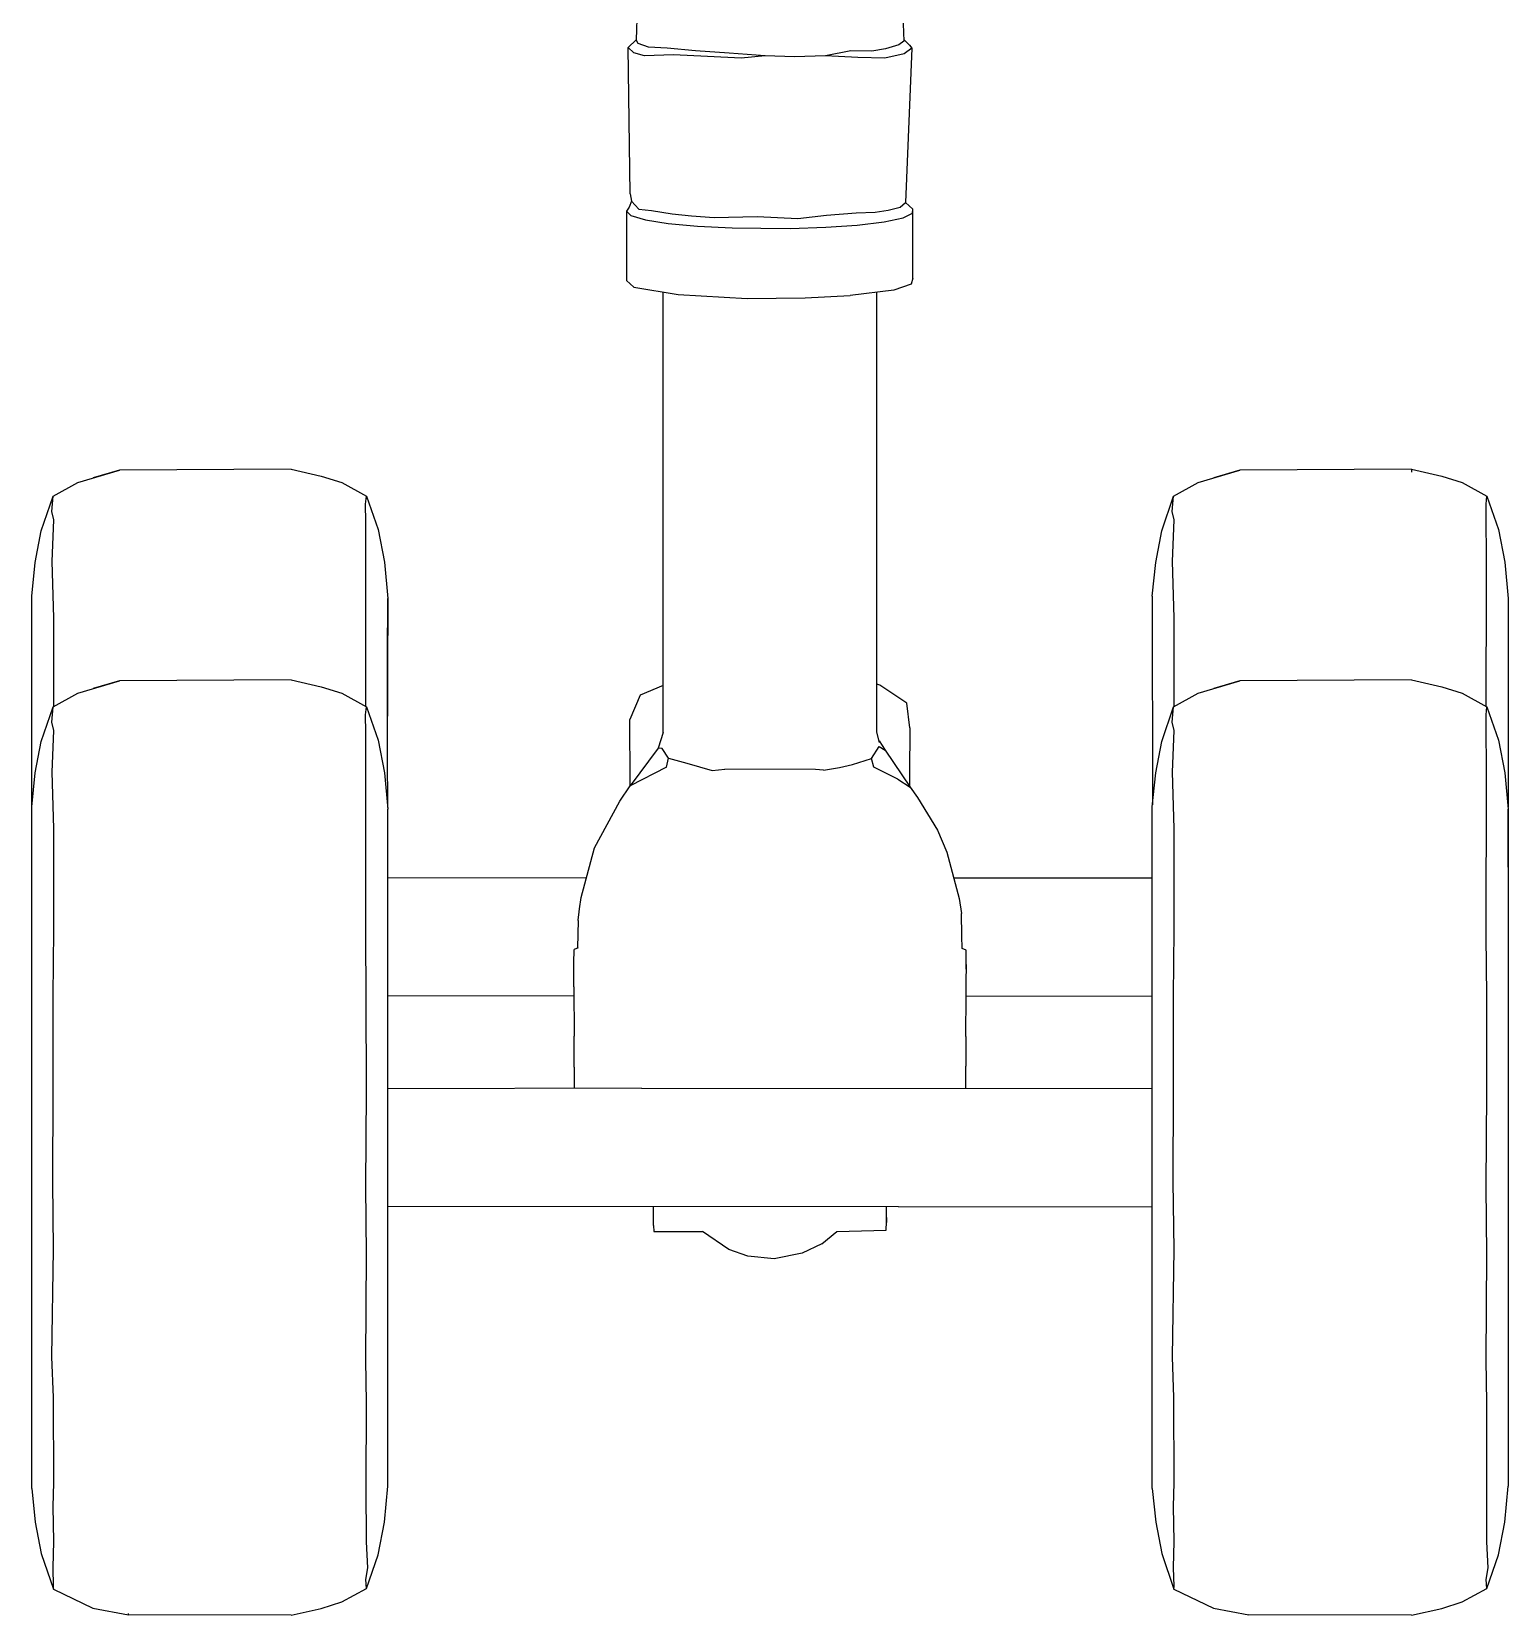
# Model space of a CAD drawing. Header units: millimetres. Extents: x -1718 to 143559, y -78490 to 15626.
# Drawn here: x 104739 to 107026, y -2369 to 83 of the extents above; entities that cross this region are included whole.
import ezdxf

# ---------------------------------------------------------------- set-up
doc = ezdxf.new("R2010")
doc.units = ezdxf.units.MM
doc.header["$MEASUREMENT"] = 0
doc.layers.get('0').update_dxf_attribs({"linetype": 'CONTINUOUS'})

msp = doc.modelspace()

# ---------------------------------------------------------------- linework, layer by layer
at = {"color": 7, "ltscale": 0.03937}
for p, q in [((105676.6, 119.2), (105675, 70.5)), ((106087.7, 122.5), (106089.5, 68.4)), ((105665.8, -167.7), (105662.6, 58.7)), ((105722.8, 57.8), (105694.2, 59.1)), ((105766.7, 53.5), (105722.8, 57.8)), ((105819, 50.3), (105766.7, 53.5)), ((105874.6, 46), (105819, 50.3)), ((106007.5, 53.8), (105968.4, 45.7)), ((106040, 53.4), (106007.5, 53.8)), ((106061.3, 57), (106040, 53.4)), ((106090, 49.2), (106060.3, 42.2)), ((106081.6, 62.8), (106061.3, 57)), ((106101.9, 57.7), (106092, -181.1)), ((105732.8, 47.7), (105687.7, 45.7)), ((105785.3, 44.7), (105732.8, 47.7)), ((105837.8, 42.5), (105785.3, 44.7)), ((105874.6, 46), (105837.8, 42.5)), ((105920.4, 44.3), (105874.6, 46)), ((105968.4, 45.7), (105920.4, 44.3)), ((106018.4, 43.1), (105968.4, 45.7)), ((106060.3, 42.2), (106018.4, 43.1)), ((105659.9, -194.6), (105659.8, -302)), ((105698.6, -193.7), (105730.5, -198.9)), ((106045, -196.3), (106065.2, -193.1)), ((106103.7, -298.6), (106103.3, -191.8)), ((105666.9, -201.6), (105689.2, -208.1)), ((105689.2, -208.1), (105724.3, -213.7)), ((105724.3, -213.7), (105770.1, -218)), ((105730.5, -198.9), (105760.8, -202)), ((105760.8, -202), (105796, -204.6)), ((105770.1, -218), (105823.5, -220.6)), ((105796, -204.6), (105862.6, -202.7)), ((105823.5, -220.6), (105868, -221.2)), ((105862.6, -202.7), (105925.4, -206)), ((105913.5, -221.4), (105968.7, -219.4)), ((105925.4, -206), (105969.5, -200.8)), ((105968.7, -219.4), (106017.5, -216.3)), ((105969.5, -200.8), (106015.8, -197.3)), ((106015.8, -197.3), (106045, -196.3)), ((106017.5, -216.3), (106059.3, -211.2)), ((106059.3, -211.2), (106088.3, -204.9)), ((105868, -221.2), (105913.5, -221.4)), ((105671.4, -312.2), (105739.8, -323.8)), ((106074, -316.8), (106006.6, -325.4)), ((106101.1, -307.8), (106074, -316.8)), ((105717, -1002.3), (105716.7, -319.9)), ((105739.8, -323.8), (105847.1, -329.7)), ((105847.1, -329.7), (105936.7, -329)), ((105936.7, -329), (106006.6, -325.4)), ((106047.7, -1001.5), (106047.8, -320.1)), ((104810.1, -614.9), (104874.7, -595.9)), ((104874.7, -595.9), (104834, -607.8)), ((105140.4, -594.2), (104874.7, -595.9)), ((105140.4, -594.2), (105187.3, -604.9)), ((105187.3, -604.9), (105218.9, -615.1)), ((106545.6, -614.9), (106610.2, -595.9)), ((106610.2, -595.9), (106569.5, -607.8)), ((106875.9, -594.2), (106610.2, -595.9)), ((106875.9, -594.2), (106922.8, -604.9)), ((106922.8, -604.9), (106954.4, -615.1)), ((104753.5, -689.9), (104771.8, -636)), ((104769.9, -660), (104771.8, -636)), ((104771.8, -636), (104810.1, -614.9)), ((105218.9, -615.1), (105257.2, -636)), ((105257.2, -636), (105275.1, -687.7)), ((106489, -689.9), (106507.3, -636)), ((106505.4, -660), (106507.3, -636)), ((106507.3, -636), (106545.6, -614.9)), ((106954.4, -615.1), (106992.7, -636)), ((106992.7, -636), (107010.6, -687.7)), ((105256, -676), (105255.9, -648.4)), ((106991.5, -676), (106991.4, -648.4)), ((104770.3, -737.1), (104772.9, -672.5)), ((105256.3, -725.2), (105256, -676)), ((106505.8, -737.1), (106508.4, -672.5)), ((106991.8, -725.2), (106991.5, -676)), ((104744.1, -738.6), (104753.5, -689.9)), ((105275.1, -687.7), (105284.9, -738.3)), ((106479.6, -738.6), (106489, -689.9)), ((107010.6, -687.7), (107020.3, -738.3)), ((105256.3, -831.2), (105256.3, -725.2)), ((106991.8, -831.2), (106991.8, -725.2)), ((104738.7, -790.8), (104744.1, -738.6)), ((104772.8, -824.5), (104770.3, -737.1)), ((105284.9, -738.3), (105290.3, -794.5)), ((106474.1, -790.8), (106479.6, -738.6)), ((106508.3, -824.5), (106505.8, -737.1)), ((107020.3, -738.3), (107025.8, -794.5)), ((104738.7, -2172.8), (104738.7, -790.8)), ((105290.3, -794.5), (105290, -909.6)), ((105290, -884.6), (105290.3, -794.5)), ((106474.1, -790.8), (106474.5, -1114)), ((107025.8, -794.5), (107025.5, -1117.3)), ((104773, -899.4), (104772.8, -824.5)), ((105256.1, -907.1), (105256.3, -831.2)), ((106508.5, -899.4), (106508.3, -824.5)), ((106991.6, -907.1), (106991.8, -831.2)), ((104772.9, -961.6), (104773, -899.4)), ((105256.1, -961.7), (105256.1, -907.1)), ((105290, -1037.2), (105290, -884.6)), ((106508.4, -961.6), (106508.5, -899.4)), ((106991.6, -961.7), (106991.6, -907.1)), ((104810.1, -941.1), (104874.7, -922.1)), ((104874.7, -922.1), (104834, -934.1)), ((105140.4, -920.4), (104874.7, -922.1)), ((105140.4, -920.4), (105187.3, -931.2)), ((105187.3, -931.2), (105218.9, -941.4)), ((105290, -909.6), (105290, -976.9)), ((105717, -929.5), (105681.4, -944.1)), ((106094.3, -956.7), (106052.2, -928.8)), ((106545.6, -941.1), (106610.2, -922.1)), ((106610.2, -922.1), (106569.5, -934.1)), ((106875.9, -920.4), (106610.2, -922.1)), ((106875.9, -920.4), (106922.8, -931.2)), ((106922.8, -931.2), (106954.4, -941.4)), ((104771.8, -962.2), (104810.1, -941.1)), ((105218.9, -941.4), (105257.2, -962.2)), ((105681.4, -944.1), (105665.3, -982)), ((106507.3, -962.2), (106545.6, -941.1)), ((106954.4, -941.4), (106992.7, -962.2)), ((104753.5, -1016.2), (104771.8, -962.2)), ((104769.9, -986.3), (104771.8, -962.2)), ((105256, -1002.2), (105255.9, -974.7)), ((105257.2, -962.2), (105275.1, -1013.9)), ((106098.6, -994.6), (106094.3, -956.7)), ((106489, -1016.2), (106507.3, -962.2)), ((106505.4, -986.3), (106507.3, -962.2)), ((106991.5, -1002.2), (106991.4, -974.7)), ((106992.7, -962.2), (107010.6, -1013.9)), ((104770.3, -1063.3), (104772.9, -998.8)), ((105256.3, -1051.4), (105256, -1002.2)), ((105665.9, -1078.8), (105665.3, -982)), ((105717, -1002.3), (105709, -1026.2)), ((106098.6, -994.6), (106098.5, -1066.8)), ((106505.8, -1063.3), (106508.4, -998.8)), ((106991.8, -1051.4), (106991.5, -1002.2)), ((104744.1, -1064.8), (104753.5, -1016.2)), ((105275.1, -1013.9), (105284.9, -1064.5)), ((106039.2, -1042.1), (106051.3, -1023.6)), ((106479.6, -1064.8), (106489, -1016.2)), ((107010.6, -1013.9), (107020.3, -1064.5)), ((105256.3, -1157.5), (105256.3, -1051.4)), ((105290.1, -1118.3), (105290, -1037.2)), ((105725.2, -1042), (105753.5, -1049.5)), ((105753.5, -1049.5), (105792.8, -1060.7)), ((105990.1, -1056.3), (106010.2, -1051.7)), ((106010.2, -1051.7), (106039.2, -1042.1)), ((106991.8, -1157.5), (106991.8, -1051.4)), ((104738.7, -1117), (104744.1, -1064.8)), ((104772.8, -1150.8), (104770.3, -1063.3)), ((105284.9, -1064.5), (105290.3, -1120.8)), ((105721.7, -1055.7), (105665.9, -1084.6)), ((105952.9, -1059.3), (105812.2, -1059.1)), ((105964.9, -1060.2), (105990.1, -1056.3)), ((106080.2, -1074.3), (106042.9, -1055.8)), ((106080.2, -1074.3), (106099.6, -1087)), ((106474.1, -1117), (106479.6, -1064.8)), ((106508.3, -1150.8), (106505.8, -1063.3)), ((107020.3, -1064.5), (107025.8, -1120.8)), ((105649.6, -1108.6), (105665.9, -1084.6)), ((106110.7, -1103), (106141.9, -1153.1)), ((105290.3, -2169.1), (105290.3, -1120.8)), ((105610.5, -1180.6), (105649.6, -1108.6)), ((106474.1, -2172.8), (106474.1, -1117)), ((107025.5, -1210.8), (107025.8, -1120.8)), ((107025.8, -1120.8), (107025.8, -2169.1)), ((104773, -1225.6), (104772.8, -1150.8)), ((106508.5, -1225.6), (106508.3, -1150.8)), ((105256.1, -1233.4), (105256.3, -1157.5)), ((106141.9, -1153.1), (106156.2, -1187.6)), ((106991.6, -1233.4), (106991.8, -1157.5)), ((105589.8, -1257.5), (105610.5, -1180.6)), ((106156.2, -1187.6), (106175.2, -1259.3)), ((104772.9, -1309), (104773, -1225.6)), ((106508.4, -1309), (106508.5, -1225.6)), ((105256.2, -1317.5), (105256.1, -1233.4)), ((105598, -1227), (105290.3, -1227.7)), ((106166.7, -1227.1), (106474.1, -1227.2)), ((106991.6, -1317.5), (106991.6, -1233.4)), ((106175.2, -1259.3), (106179, -1282.3)), ((105585, -1293.4), (105584.3, -1335.7)), ((106179.4, -1317), (106179, -1282.3)), ((104771.9, -1410.1), (104772.9, -1309)), ((105257, -1410.1), (105256.2, -1317.5)), ((106507.4, -1410.1), (106508.4, -1309)), ((106992.5, -1410.1), (106991.6, -1317.5)), ((106185.8, -1339.4), (106185.7, -1368.6)), ((106185.8, -1350.8), (106186.2, -1371.1)), ((105578.3, -1396.1), (105578.8, -1472.5)), ((106186, -1409.1), (106186.2, -1375.8)), ((104771.9, -1557.9), (104771.9, -1410.1)), ((105257.1, -1557.9), (105257, -1410.1)), ((105578.4, -1410.4), (105290.3, -1410.1)), ((106185.7, -1473), (106186, -1409.1)), ((106186, -1410.3), (106474.1, -1410.1)), ((106507.3, -1557.9), (106507.4, -1410.1)), ((106992.6, -1557.9), (106992.5, -1410.1)), ((105578.8, -1520.3), (105578.8, -1472.5)), ((106185.7, -1473), (106185.4, -1519.1)), ((105578.8, -1520.3), (105578.8, -1551.9)), ((106185.7, -1552.2), (106185.4, -1519.1)), ((104771.4, -1698.2), (104771.9, -1557.9)), ((105256, -1705.3), (105257.1, -1557.9)), ((105683.4, -1553.1), (105290.3, -1554)), ((105683.4, -1553.1), (105290.3, -1554)), ((105683.4, -1553.1), (106474.1, -1553.5)), ((106506.9, -1698.2), (106507.3, -1557.9)), ((106991.4, -1705.3), (106992.6, -1557.9)), ((104772.5, -1802.6), (104771.4, -1698.2)), ((105257.1, -1810.2), (105256, -1705.3)), ((106508, -1802.6), (106506.9, -1698.2)), ((106992.6, -1810.2), (106991.4, -1705.3)), ((106081.1, -1736.6), (105290.3, -1736.4)), ((106062.7, -1761.1), (106062.5, -1736.6)), ((106081.1, -1736.6), (106474.1, -1736.4)), ((105702.3, -1774.8), (105777.8, -1775.1)), ((105818.4, -1802.7), (105777.8, -1775.1)), ((105985.8, -1774.9), (106062.1, -1773.1)), ((104770.1, -1968.8), (104772.5, -1802.6)), ((105256.3, -1974.1), (105257.1, -1810.2)), ((105848.1, -1812.9), (105818.4, -1802.7)), ((105888.6, -1817.4), (105848.1, -1812.9)), ((105932.1, -1808.4), (105888.6, -1817.4)), ((105962.5, -1793.9), (105932.1, -1808.4)), ((106505.6, -1968.8), (106508, -1802.6)), ((106991.7, -1974.1), (106992.6, -1810.2)), ((104772.4, -2032.1), (104770.1, -1968.8)), ((105257.2, -2040), (105256.3, -1974.1)), ((106507.9, -2032.1), (106505.6, -1968.8)), ((106992.6, -2040), (106991.7, -1974.1)), ((104772.9, -2164.1), (104772.4, -2032.1)), ((106508.4, -2164.1), (106507.9, -2032.1)), ((105257, -2170.4), (105257.2, -2040)), ((106992.5, -2170.4), (106992.6, -2040)), ((104738.7, -2172.8), (104744.1, -2225)), ((104771.9, -2201.1), (104772.9, -2164.1)), ((105257.1, -2255.5), (105257, -2170.4)), ((105284.9, -2225.3), (105290.3, -2169.1)), ((106474.1, -2172.8), (106479.6, -2225)), ((106507.4, -2201.1), (106508.4, -2164.1)), ((106992.5, -2255.5), (106992.5, -2170.4)), ((107020.3, -2225.3), (107025.8, -2169.1)), ((104773, -2254.8), (104771.9, -2201.1)), ((106508.4, -2254.8), (106507.4, -2201.1)), ((104744.1, -2225), (104753.5, -2273.7)), ((105275.1, -2275.9), (105284.9, -2225.3)), ((106479.6, -2225), (106489, -2273.7)), ((107010.6, -2275.9), (107020.3, -2225.3)), ((104771.9, -2295.1), (104773, -2254.8)), ((105259.2, -2296.1), (105257.1, -2255.5)), ((106507.4, -2295.1), (106508.4, -2254.8)), ((106994.6, -2296.1), (106992.5, -2255.5)), ((104753.5, -2273.7), (104772.4, -2328.7)), ((105257.2, -2327.6), (105275.1, -2275.9)), ((106489, -2273.7), (106507.9, -2328.7)), ((106992.7, -2327.6), (107010.6, -2275.9)), ((104772.7, -2324.6), (104771.9, -2295.1)), ((106508.2, -2324.6), (106507.4, -2295.1)), ((104772.4, -2328.7), (104833.6, -2358.1)), ((105218.9, -2348.5), (105257.2, -2327.6)), ((106507.9, -2328.7), (106569.1, -2358.1)), ((106954.4, -2348.5), (106992.7, -2327.6)), ((105187.3, -2358.7), (105218.9, -2348.5)), ((106922.8, -2358.7), (106954.4, -2348.5)), ((104833.6, -2358.1), (104888.6, -2368.7)), ((105140.4, -2369.4), (104888.6, -2368.7)), ((105140.4, -2369.4), (105187.3, -2358.7)), ((106569.1, -2358.1), (106624.1, -2368.7)), ((106875.9, -2369.4), (106624.1, -2368.7)), ((106875.9, -2369.4), (106922.8, -2358.7))]:
    msp.add_line(p, q, dxfattribs=at)
at = {"color": 7, "ltscale": 0.016827}
msp.add_line((105662.6, 58.7), (105675, 70.5), dxfattribs=at)
at = {"color": 7, "ltscale": 0.011772}
msp.add_line((105671.3, 50.4), (105662.6, 58.7), dxfattribs=at)
at = {"color": 7, "ltscale": 0.016812}
msp.add_line((105687.7, 45.7), (105671.3, 50.4), dxfattribs=at)
at = {"color": 7, "ltscale": 0.0063}
msp.add_line((105678.3, 65), (105675, 70.5), dxfattribs=at)
at = {"color": 7, "ltscale": 0.016694}
msp.add_line((105694.2, 59.1), (105678.3, 65), dxfattribs=at)
at = {"color": 7, "ltscale": 0.009506}
msp.add_line((106089.5, 68.4), (106081.6, 62.8), dxfattribs=at)
at = {"color": 7, "ltscale": 0.012098}
msp.add_line((106098.1, 62.4), (106089.4, 71.1), dxfattribs=at)
at = {"color": 7, "ltscale": 0.014417}
msp.add_line((106101.9, 57.7), (106090, 49.2), dxfattribs=at)
at = {"color": 7, "ltscale": 0.005913}
msp.add_line((106098.1, 62.4), (106101.9, 57.7), dxfattribs=at)
at = {"color": 7, "ltscale": 0.011253}
msp.add_line((105665.8, -167.7), (105667.6, -179), dxfattribs=at)
at = {"color": 7, "ltscale": 0.007295}
msp.add_line((105664.1, -188.5), (105659.9, -194.6), dxfattribs=at)
at = {"color": 7, "ltscale": 0.009757}
msp.add_line((105659.9, -194.6), (105666.9, -201.6), dxfattribs=at)
at = {"color": 7, "ltscale": 0.007016}
msp.add_line((105667.6, -179), (105664.1, -188.5), dxfattribs=at)
at = {"color": 7, "ltscale": 0.012097}
msp.add_line((105667.6, -179), (105679.3, -191.3), dxfattribs=at)
at = {"color": 7, "ltscale": 0.019154}
msp.add_line((105679.3, -191.3), (105698.6, -193.7), dxfattribs=at)
at = {"color": 7, "ltscale": 0.019069}
msp.add_line((106065.2, -193.1), (106084, -188.5), dxfattribs=at)
at = {"color": 7, "ltscale": 0.010732}
msp.add_line((106084, -188.5), (106092, -181.1), dxfattribs=at)
at = {"color": 7, "ltscale": 0.015342}
msp.add_line((106092, -181.1), (106103.3, -191.8), dxfattribs=at)
at = {"color": 7, "ltscale": 0.006091}
msp.add_line((106102.9, -198), (106103.3, -191.8), dxfattribs=at)
at = {"color": 7, "ltscale": 0.01591}
msp.add_line((106088.3, -204.9), (106102.9, -198), dxfattribs=at)
at = {"color": 7, "ltscale": 0.015198}
msp.add_line((105659.8, -302), (105671.4, -312.2), dxfattribs=at)
at = {"color": 7, "ltscale": 0.009422}
msp.add_line((106103.7, -298.6), (106101.1, -307.8), dxfattribs=at)
at = {"color": 7, "ltscale": 4.34982e-05}
msp.add_line((105716.7, -373.5), (105716.8, -373.5), dxfattribs=at)
at = {"color": 7, "ltscale": 0.004479}
msp.add_line((106875.9, -594.2), (106875.9, -598.8), dxfattribs=at)
at = {"color": 7, "ltscale": 0.012317}
for p, q in [((105255.9, -648.4), (105257.2, -636)), ((106991.4, -648.4), (106992.7, -636)), ((105255.9, -974.7), (105257.2, -962.2)), ((106991.4, -974.7), (106992.7, -962.2))]:
    msp.add_line(p, q, dxfattribs=at)
at = {"color": 7, "ltscale": 0.012677}
for p, q in [((104772.9, -672.5), (104769.9, -660)), ((106508.4, -672.5), (106505.4, -660)), ((104772.9, -998.8), (104769.9, -986.3)), ((106508.4, -998.8), (106505.4, -986.3))]:
    msp.add_line(p, q, dxfattribs=at)
at = {"color": 7, "ltscale": 8.91779e-05}
for p, q in [((105290, -909.6), (105290, -909.7)), ((107025.5, -909.6), (107025.5, -909.7))]:
    msp.add_line(p, q, dxfattribs=at)
at = {"color": 7, "ltscale": 0.004572}
msp.add_line((106052.2, -928.8), (106047.7, -927.4), dxfattribs=at)
at = {"color": 7, "ltscale": 0.000478974}
msp.add_line((106474.5, -916.7), (106474.4, -917.2), dxfattribs=at)
at = {"color": 7, "ltscale": 0.016319}
msp.add_line((106051.9, -1017.6), (106047.7, -1001.5), dxfattribs=at)
for p, q in [((105709, -1026.2), (105665.9, -1084.6)), ((105962.5, -1793.9), (105985.8, -1774.9))]:
    msp.add_line(p, q)
at = {"color": 7, "ltscale": 0.006006}
msp.add_line((105715.1, -1026.9), (105709, -1026.2), dxfattribs=at)
at = {"color": 7, "ltscale": 0.017824}
for p, q in [((105725.2, -1042), (105715.1, -1026.9)), ((106098.5, -1066.8), (106098.5, -1084.9))]:
    msp.add_line(p, q, dxfattribs=at)
at = {"color": 7, "ltscale": 0.016675}
msp.add_line((106051.3, -1015.2), (106060.4, -1029.4), dxfattribs=at)
at = {"color": 7, "ltscale": 0.010625}
msp.add_line((106051.3, -1023.6), (106060.4, -1029.4), dxfattribs=at)
at = {"color": 7, "ltscale": 0.013511}
msp.add_line((106060.4, -1029.4), (106099.6, -1087), dxfattribs=at)
at = {"color": 7, "ltscale": 0.013884}
msp.add_line((105721.7, -1055.7), (105725.2, -1042), dxfattribs=at)
at = {"color": 7, "ltscale": 0.013969}
msp.add_line((106042.9, -1055.8), (106039.2, -1042.1), dxfattribs=at)
at = {"color": 7, "ltscale": 0.005686}
msp.add_line((105665.9, -1084.6), (105665.9, -1078.8), dxfattribs=at)
at = {"color": 7, "ltscale": 0.019199}
msp.add_line((105792.8, -1060.7), (105812.2, -1059.1), dxfattribs=at)
at = {"color": 7, "ltscale": 0.011842}
msp.add_line((105964.9, -1060.2), (105952.9, -1059.3), dxfattribs=at)
at = {"color": 7, "ltscale": 0.019179}
msp.add_line((106099.6, -1087), (106110.7, -1103), dxfattribs=at)
at = {"color": 7, "ltscale": 0.000146403}
msp.add_line((106252, -1227.2), (106252.1, -1227.1), dxfattribs=at)
at = {"color": 7, "ltscale": 0.000132406}
msp.add_line((106252.1, -1227.1), (106252.2, -1227.2), dxfattribs=at)
at = {"color": 7, "ltscale": 0.004702}
msp.add_line((105586.5, -1279.9), (105587.4, -1275.2), dxfattribs=at)
at = {"color": 7, "ltscale": 0.017734}
msp.add_line((105587.4, -1275.3), (105589.8, -1257.5), dxfattribs=at)
at = {"color": 7, "ltscale": 0.005935}
msp.add_line((105585, -1293.4), (105585.8, -1287.5), dxfattribs=at)
at = {"color": 7, "ltscale": 0.008488}
msp.add_line((105585.7, -1288.5), (105586.5, -1279.9), dxfattribs=at)
at = {"color": 7, "ltscale": 0.019332}
msp.add_line((106180, -1336.6), (106179.4, -1317), dxfattribs=at)
at = {"color": 7, "ltscale": 0.013831}
msp.add_line((105578.3, -1355.9), (105578.8, -1341.9), dxfattribs=at)
at = {"color": 7, "ltscale": 0.003784}
msp.add_line((105578.8, -1341.9), (105578.9, -1338), dxfattribs=at)
at = {"color": 7, "ltscale": 0.006739}
msp.add_line((105585.3, -1335.7), (105578.9, -1338), dxfattribs=at)
at = {"color": 7, "ltscale": 0.006704}
msp.add_line((106179.2, -1336.3), (106185.6, -1338.5), dxfattribs=at)
at = {"color": 7, "ltscale": 0.000873779}
msp.add_line((106185.8, -1339.4), (106185.6, -1338.5), dxfattribs=at)
at = {"color": 7, "ltscale": 0.014133}
msp.add_line((105578.3, -1370.3), (105578.3, -1355.9), dxfattribs=at)
at = {"color": 7, "ltscale": 0.011423}
msp.add_line((105578.3, -1396.1), (105578.3, -1370.5), dxfattribs=at)
at = {"color": 7, "ltscale": 0.004287}
msp.add_line((106186.2, -1371.1), (106186.2, -1375.4), dxfattribs=at)
at = {"color": 7, "ltscale": 0.001292}
msp.add_line((105578.8, -1551.9), (105578.8, -1553.2), dxfattribs=at)
at = {"color": 7, "ltscale": 0.001157}
msp.add_line((106185.7, -1553.3), (106185.7, -1552.2), dxfattribs=at)
at = {"color": 7, "ltscale": 0.000144932}
msp.add_line((106252, -1553.4), (106252.1, -1553.4), dxfattribs=at)
at = {"color": 7, "ltscale": 0.000130777}
msp.add_line((106252.1, -1553.4), (106252.2, -1553.4), dxfattribs=at)
at = {"color": 7, "ltscale": 0.016848}
msp.add_line((105701.9, -1765.8), (105701.8, -1736.5), dxfattribs=at)
at = {"color": 7, "ltscale": 0.008882}
msp.add_line((105701.9, -1765.8), (105702.3, -1774.8), dxfattribs=at)
at = {"color": 7, "ltscale": 0.010711}
msp.add_line((106062, -1772), (106062.7, -1761.1), dxfattribs=at)
at = {"color": 7, "ltscale": 0.007674}
msp.add_line((106062.7, -1753.3), (106062.7, -1761.1), dxfattribs=at)
at = {"color": 7, "ltscale": 0.001095}
msp.add_line((106062.1, -1773.1), (106062, -1772), dxfattribs=at)
at = {"color": 7, "ltscale": 0.017783}
for p, q in [((105256.1, -2313.9), (105259.2, -2296.1)), ((106991.5, -2313.9), (106994.6, -2296.1))]:
    msp.add_line(p, q, dxfattribs=at)
at = {"color": 7, "ltscale": 0.004067}
for p, q in [((104772.4, -2328.7), (104772.7, -2324.6)), ((106507.9, -2328.7), (106508.2, -2324.6))]:
    msp.add_line(p, q, dxfattribs=at)
at = {"color": 7, "ltscale": 0.013568}
for p, q in [((105257.2, -2327.6), (105256.1, -2313.9)), ((106992.7, -2327.6), (106991.5, -2313.9))]:
    msp.add_line(p, q, dxfattribs=at)
at = {"color": 7, "ltscale": 0.002103}
msp.add_line((104888.6, -2368.7), (104888.6, -2366.6), dxfattribs=at)

doc.saveas('drawing.dxf')
